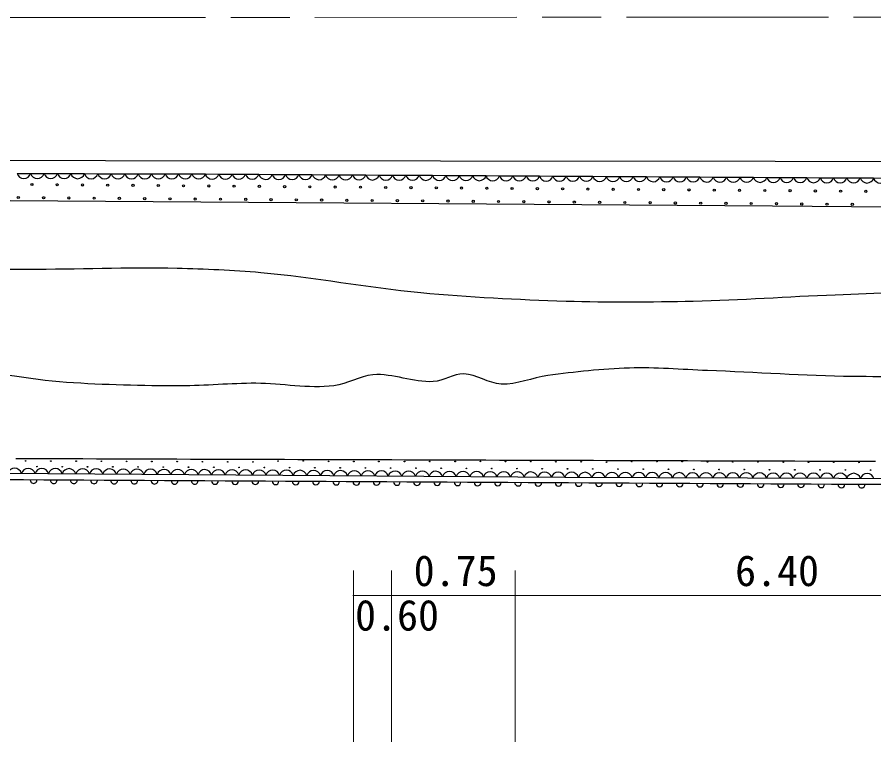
# Model space of a CAD drawing. Units: millimetres, scale not verified. Extents: x 40000 to 680000, y 20000 to 380000.
# Drawn here: x 298701 to 349602, y 242282 to 285328 of the extents above; entities that cross this region are included whole.
import ezdxf
from ezdxf.enums import TextEntityAlignment as Align

# ---------------------------------------------------------------- set-up
doc = ezdxf.new("R2010")
doc.units = ezdxf.units.MM
doc.header["$LTSCALE"] = 1000
doc.linetypes.add('CHAIN', pattern=[18.5, 12, -1.5, 3.5, -1.5])
for name, color, linetype, lineweight in [('M-BGD', 7, 'Continuous', 25), ('M-BMK', 2, 'CHAIN', 13), ('M-STR-HTXT', 7, 'Continuous', 13)]:
    doc.layers.add(name, color=color, linetype=linetype, lineweight=lineweight)
doc.styles.add('ＭＳ ゴシック', font='')
doc.styles.get('ＭＳ ゴシック').set_extended_font_data('MS Gothic')

msp = doc.modelspace()

# ---------------------------------------------------------------- linework, layer by layer
at = {"layer": 'M-BGD'}
for p, q in [((298701, 276041), (299500, 276039)), ((299500, 276039), (300299, 276037)), ((300299, 276037), (301098, 276036)), ((301098, 276036), (301897, 276034)), ((301897, 276034), (302696, 276032)), ((302696, 276032), (303496, 276030)), ((303496, 276030), (304295, 276029)), ((304295, 276029), (305094, 276027)), ((305094, 276027), (305893, 276025)), ((305893, 276025), (306692, 276024)), ((306692, 276024), (307491, 276022)), ((307491, 276022), (308290, 276020)), ((308290, 276020), (309090, 276018)), ((309090, 276018), (309884, 276014)), ((309884, 276014), (310678, 276009)), ((310678, 276009), (311472, 276004)), ((311472, 276004), (312266, 275999)), ((312266, 275999), (313060, 275994)), ((313060, 275994), (313854, 275990)), ((313854, 275990), (314649, 275985)), ((314649, 275985), (315443, 275980)), ((315443, 275980), (316237, 275975)), ((316237, 275975), (317031, 275971)), ((317031, 275971), (317825, 275966)), ((317825, 275966), (318619, 275961)), ((318619, 275961), (319413, 275956)), ((319413, 275956), (320207, 275951)), ((320207, 275951), (321002, 275947)), ((321002, 275947), (321796, 275942)), ((321796, 275942), (322590, 275937)), ((322590, 275937), (323384, 275932)), ((323384, 275932), (324178, 275927)), ((324178, 275927), (324972, 275923)), ((324972, 275923), (325766, 275918)), ((325766, 275918), (326560, 275913)), ((326560, 275913), (327355, 275908)), ((327355, 275908), (328149, 275904)), ((328149, 275904), (328943, 275899)), ((328943, 275899), (329737, 275894)), ((329737, 275894), (330531, 275889)), ((330531, 275889), (331325, 275884)), ((331325, 275884), (332119, 275880)), ((332119, 275880), (332913, 275875)), ((332913, 275875), (333708, 275870)), ((333708, 275870), (334502, 275865)), ((334502, 275865), (335296, 275860)), ((335296, 275860), (336090, 275856)), ((336090, 275856), (336884, 275851)), ((336884, 275851), (337678, 275846)), ((337678, 275846), (338472, 275841)), ((338472, 275841), (339266, 275837)), ((339266, 275837), (340061, 275832)), ((340061, 275832), (340855, 275827)), ((340855, 275827), (341649, 275822)), ((341649, 275822), (342443, 275817)), ((342443, 275817), (343237, 275813)), ((343237, 275813), (344031, 275808)), ((344031, 275808), (344825, 275803)), ((344825, 275803), (345619, 275798)), ((345619, 275798), (346414, 275793)), ((346414, 275793), (347208, 275789)), ((347208, 275789), (348002, 275784)), ((348002, 275784), (348796, 275779)), ((348796, 275779), (349590, 275774)), ((349590, 275774), (350384, 275770)), ((299420, 259094), (298622, 259097)), ((300218, 259092), (299420, 259094)), ((301016, 259089), (300218, 259092)), ((301814, 259086), (301016, 259089)), ((302612, 259084), (301814, 259086)), ((303410, 259081), (302612, 259084)), ((304208, 259079), (303410, 259081)), ((305006, 259076), (304208, 259079)), ((305804, 259073), (305006, 259076)), ((306602, 259071), (305804, 259073)), ((307400, 259068), (306602, 259071)), ((308198, 259066), (307400, 259068)), ((308996, 259063), (308198, 259066)), ((309794, 259060), (308996, 259063)), ((310592, 259058), (309794, 259060)), ((311390, 259055), (310592, 259058)), ((312188, 259052), (311390, 259055)), ((312986, 259050), (312188, 259052)), ((313784, 259047), (312986, 259050)), ((314582, 259045), (313784, 259047)), ((315380, 259042), (314582, 259045)), ((316178, 259039), (315380, 259042)), ((316976, 259037), (316178, 259039)), ((317774, 259034), (316976, 259037)), ((318572, 259032), (317774, 259034)), ((319370, 259029), (318572, 259032)), ((320168, 259026), (319370, 259029)), ((320966, 259024), (320168, 259026)), ((321764, 259021), (320966, 259024)), ((322562, 259018), (321764, 259021)), ((323360, 259016), (322562, 259018)), ((324158, 259013), (323360, 259016)), ((324956, 259011), (324158, 259013)), ((325754, 259008), (324956, 259011)), ((326552, 259005), (325754, 259008)), ((327350, 259003), (326552, 259005)), ((328148, 259000), (327350, 259003)), ((328946, 258998), (328148, 259000)), ((329744, 258995), (328946, 258998)), ((330542, 258992), (329744, 258995)), ((331340, 258990), (330542, 258992)), ((332138, 258987), (331340, 258990)), ((332936, 258985), (332138, 258987)), ((333734, 258982), (332936, 258985)), ((334532, 258979), (333734, 258982)), ((335330, 258977), (334532, 258979)), ((336128, 258974), (335330, 258977)), ((336926, 258971), (336128, 258974)), ((337724, 258969), (336926, 258971)), ((338522, 258966), (337724, 258969)), ((339319, 258964), (338522, 258966)), ((340117, 258961), (339319, 258964)), ((340915, 258958), (340117, 258961)), ((341713, 258956), (340915, 258958)), ((342511, 258953), (341713, 258956)), ((343309, 258951), (342511, 258953)), ((344107, 258948), (343309, 258951)), ((344905, 258945), (344107, 258948)), ((345703, 258943), (344905, 258945)), ((346501, 258940), (345703, 258943)), ((347299, 258937), (346501, 258940)), ((348097, 258935), (347299, 258937)), ((348895, 258932), (348097, 258935)), ((349693, 258930), (348895, 258932)), ((299082, 257836), (297886, 257842)), ((300279, 257830), (299082, 257836)), ((301475, 257824), (300279, 257830)), ((302672, 257818), (301475, 257824)), ((303869, 257812), (302672, 257818)), ((305065, 257806), (303869, 257812)), ((306262, 257800), (305065, 257806)), ((307458, 257794), (306262, 257800)), ((308655, 257788), (307458, 257794)), ((309851, 257782), (308655, 257788)), ((311052, 257775), (309851, 257782)), ((312253, 257769), (311052, 257775)), ((313453, 257762), (312253, 257769)), ((314654, 257756), (313453, 257762)), ((315855, 257749), (314654, 257756)), ((317056, 257742), (315855, 257749)), ((318257, 257736), (317056, 257742)), ((319457, 257729), (318257, 257736)), ((320658, 257723), (319457, 257729)), ((321859, 257716), (320658, 257723)), ((323060, 257709), (321859, 257716)), ((324260, 257703), (323060, 257709)), ((325461, 257696), (324260, 257703)), ((326662, 257690), (325461, 257696)), ((327863, 257683), (326662, 257690)), ((329063, 257677), (327863, 257683)), ((330264, 257670), (329063, 257677)), ((331465, 257663), (330264, 257670)), ((332666, 257657), (331465, 257663)), ((333866, 257650), (332666, 257657)), ((335067, 257644), (333866, 257650)), ((336268, 257637), (335067, 257644)), ((337469, 257631), (336268, 257637)), ((338669, 257624), (337469, 257631)), ((339870, 257617), (338669, 257624)), ((341071, 257611), (339870, 257617)), ((342272, 257604), (341071, 257611)), ((343472, 257598), (342272, 257604)), ((344673, 257591), (343472, 257598)), ((345874, 257585), (344673, 257591)), ((347075, 257578), (345874, 257585)), ((348275, 257571), (347075, 257578)), ((349475, 257567), (348275, 257571)), ((350674, 257562), (349475, 257567))]:
    msp.add_line(p, q, dxfattribs=at)
for points in [[(527551, 278482), (477584, 277842), (424878, 276885), (363651, 276743), (303953, 276801), (246498, 276913), (213949, 276537)], [(460988, 270293), (438894, 269869), (436679, 269869), (436010, 270255), (435375, 270778), (433155, 273255), (402344, 273607), (343575, 274099), (252973, 274725)], [(238291, 261073), (247945, 260978), (250404, 258522), (294919, 258257), (331246, 257997), (385515, 257797), (436503, 257736), (439148, 259421), (461040, 259137), (462457, 257865), (463448, 257393), (500897, 257187), (542596, 256966), (565615, 256898)]]:
    msp.add_lwpolyline(points, dxfattribs=at)
for centre, radius in [((299579, 275385), 63.7), ((301080, 275373), 63.7), ((302582, 275360), 63.7), ((304083, 275348), 63.7), ((305585, 275336), 63.7), ((307086, 275324), 63.7), ((308588, 275311), 63.7), ((310089, 275299), 63.7), ((311591, 275287), 63.7), ((313092, 275275), 63.7), ((314594, 275262), 63.7), ((316095, 275250), 63.7), ((317597, 275238), 63.7), ((319098, 275226), 63.7), ((320600, 275213), 63.7), ((322101, 275201), 63.7), ((323603, 275189), 63.7), ((325104, 275177), 63.7), ((326606, 275164), 63.7), ((328107, 275152), 63.7), ((329609, 275140), 63.7), ((331110, 275128), 63.7), ((332612, 275115), 63.7), ((334113, 275103), 63.7), ((335615, 275091), 63.7), ((337116, 275079), 63.7), ((338618, 275066), 63.7), ((340119, 275054), 63.7), ((341621, 275042), 63.7), ((343122, 275030), 63.7), ((344624, 275017), 63.7), ((346126, 275005), 63.7), ((347627, 274993), 63.7), ((349129, 274981), 63.7), ((298771, 274612), 65), ((300273, 274599), 65), ((301774, 274587), 65), ((303276, 274575), 65), ((304777, 274563), 65), ((306279, 274550), 65), ((307780, 274538), 65), ((309282, 274526), 65), ((310783, 274514), 65), ((312285, 274501), 65), ((313786, 274489), 65), ((315288, 274477), 65), ((316790, 274464), 65), ((318291, 274452), 65), ((319793, 274440), 65), ((321294, 274428), 65), ((322796, 274415), 65), ((324297, 274403), 65), ((325799, 274391), 65), ((327300, 274379), 65), ((328802, 274366), 65), ((330303, 274354), 65), ((331805, 274342), 65), ((333306, 274330), 65), ((334808, 274317), 65), ((336309, 274305), 65), ((337811, 274293), 65), ((339312, 274281), 65), ((340814, 274268), 65), ((342315, 274256), 65), ((343817, 274244), 65), ((345318, 274232), 65), ((346820, 274219), 65), ((348321, 274207), 65), ((299204, 258965), 20), ((299881, 258633), 19.6), ((300705, 258959), 20), ((301382, 258627), 19.6), ((302205, 258953), 20), ((302883, 258621), 19.6), ((303706, 258946), 20), ((304384, 258614), 19.6), ((305207, 258940), 20), ((305885, 258608), 19.6), ((306708, 258934), 20), ((307385, 258602), 19.6), ((308209, 258927), 20), ((308886, 258595), 19.6), ((309709, 258921), 20), ((310387, 258589), 19.6), ((311210, 258914), 20), ((311888, 258583), 19.6), ((312711, 258908), 20), ((313389, 258576), 19.6), ((314203, 258963), 20), ((314889, 258570), 19.6), ((315702, 258966), 20), ((316390, 258564), 19.6), ((317208, 258941), 20), ((317891, 258557), 19.6), ((318706, 258937), 20), ((320193, 258933), 20), ((321713, 258933), 20), ((323212, 258932), 20), ((324724, 258934), 20), ((326222, 258939), 20), ((327720, 258926), 20), ((329216, 258929), 20), ((330710, 258921), 20), ((332212, 258921), 20), ((333719, 258904), 20), ((335213, 258937), 20), ((336714, 258931), 20), ((338214, 258925), 20), ((339715, 258918), 20), ((341216, 258912), 20), ((342717, 258906), 20), ((344218, 258899), 20), ((345718, 258893), 20), ((347219, 258887), 20), ((348720, 258880), 20), ((319392, 258551), 19.6), ((320893, 258545), 19.6), ((322393, 258538), 19.6), ((323894, 258532), 19.6), ((325395, 258526), 19.6), ((326896, 258519), 19.6), ((328397, 258513), 19.6), ((329897, 258507), 19.6), ((331398, 258500), 19.6), ((332899, 258494), 19.6), ((334400, 258488), 19.6), ((335901, 258481), 19.6), ((337401, 258475), 19.6), ((338902, 258468), 19.6), ((340403, 258462), 19.6), ((341904, 258456), 19.6), ((343405, 258449), 19.6), ((344905, 258443), 19.6), ((346406, 258437), 19.6), ((347907, 258430), 19.6), ((349408, 258424), 19.6)]:
    msp.add_circle(centre, radius, dxfattribs=at)
for centre, radius, start, end in [((299101, 276156), 416, 196.0779, 343.674), ((299900, 276154), 416, 196.0786, 343.6733), ((300699, 276153), 416, 196.0777, 343.6757), ((301498, 276151), 416, 196.0768, 343.6752), ((302297, 276149), 416, 196.0786, 343.6733), ((303096, 276147), 416, 196.0779, 343.674), ((303895, 276146), 416, 196.0784, 343.675), ((304695, 276144), 416, 196.0761, 343.6759), ((305494, 276142), 416, 196.0786, 343.6733), ((306293, 276141), 416, 196.0779, 343.674), ((307092, 276139), 416, 196.0784, 343.675), ((307891, 276137), 416, 196.0768, 343.6752), ((308690, 276135), 416, 196.0779, 343.674), ((309487, 276129), 413, 195.51, 343.7988), ((310282, 276124), 413, 195.511, 343.7993), ((311076, 276119), 413, 195.51, 343.7988), ((311870, 276114), 413, 195.511, 343.7993), ((312664, 276110), 413, 195.51, 343.7988), ((313458, 276105), 413, 195.5091, 343.8011), ((314252, 276100), 413, 195.51, 343.7988), ((315046, 276095), 413, 195.5093, 343.7995), ((315840, 276090), 413, 195.5117, 343.7986), ((316635, 276086), 413, 195.5093, 343.7995), ((317429, 276081), 413, 195.5117, 343.7986), ((318223, 276076), 413, 195.5093, 343.7995), ((319017, 276071), 413, 195.5098, 343.8004), ((319811, 276067), 413, 195.5093, 343.7995), ((320605, 276062), 413, 195.5093, 343.7995), ((321399, 276057), 413, 195.5117, 343.7986), ((322193, 276052), 413, 195.5093, 343.7995), ((322988, 276047), 413, 195.5098, 343.8004), ((323782, 276043), 413, 195.5093, 343.7995), ((324576, 276038), 413, 195.51, 343.7988), ((325370, 276033), 413, 195.511, 343.7993), ((326164, 276028), 413, 195.51, 343.7988), ((326958, 276023), 413, 195.511, 343.7993), ((327752, 276019), 413, 195.51, 343.7988), ((328546, 276014), 413, 195.5091, 343.8011), ((329341, 276009), 413, 195.51, 343.7988), ((330135, 276004), 413, 195.5093, 343.7995), ((330929, 276000), 413, 195.5117, 343.7986), ((331723, 275995), 413, 195.5093, 343.7995), ((332517, 275990), 413, 195.5098, 343.8004), ((333311, 275985), 413, 195.5093, 343.7995), ((334105, 275980), 413, 195.51, 343.7988), ((334899, 275976), 413, 195.511, 343.7993), ((335694, 275971), 413, 195.51, 343.7988), ((336488, 275966), 413, 195.511, 343.7993), ((337282, 275961), 413, 195.51, 343.7988), ((338076, 275956), 413, 195.5091, 343.8011), ((338870, 275952), 413, 195.51, 343.7988), ((339664, 275947), 413, 195.5093, 343.7995), ((340458, 275942), 413, 195.5117, 343.7986), ((341252, 275937), 413, 195.5093, 343.7995), ((342047, 275933), 413, 195.5098, 343.8004), ((342841, 275928), 413, 195.5093, 343.7995), ((343635, 275923), 413, 195.5093, 343.7995), ((344429, 275918), 413, 195.5117, 343.7986), ((345223, 275913), 413, 195.5093, 343.7995), ((346017, 275909), 413, 195.5117, 343.7986), ((346811, 275904), 413, 195.5093, 343.7995), ((347605, 275899), 413, 195.5098, 343.8004), ((348399, 275894), 413, 195.5093, 343.7995), ((349194, 275889), 413, 195.51, 343.7988), ((349988, 275885), 413, 195.511, 343.7993), ((298551, 258110), 422, 16.3477, 162.8311), ((299358, 258104), 422, 16.3477, 162.8311), ((300166, 258098), 422, 16.3477, 162.8311), ((300973, 258092), 422, 16.3477, 162.8311), ((301780, 258087), 422, 16.3477, 162.8311), ((302588, 258081), 422, 16.3477, 162.8311), ((303395, 258075), 422, 16.3477, 162.8311), ((304202, 258069), 422, 16.3477, 162.8311), ((305009, 258063), 422, 16.3477, 162.8311), ((305817, 258058), 422, 16.3477, 162.8311), ((306624, 258052), 422, 16.3477, 162.8311), ((307431, 258046), 422, 16.3477, 162.8311), ((308238, 258040), 422, 16.3477, 162.8311), ((309046, 258034), 422, 16.3477, 162.8311), ((309853, 258029), 422, 16.3477, 162.8311), ((310660, 258023), 422, 16.3477, 162.8311), ((311467, 258017), 422, 16.3477, 162.8311), ((312275, 258011), 422, 16.3477, 162.8311), ((313082, 258006), 422, 16.3477, 162.8311), ((313889, 258000), 422, 16.3477, 162.8311), ((314697, 257994), 422, 16.3477, 162.8311), ((315504, 257988), 422, 16.3477, 162.8311), ((316311, 257982), 422, 16.3477, 162.8311), ((317118, 257977), 422, 16.3477, 162.8311), ((317926, 257971), 422, 16.3477, 162.8311), ((318733, 257965), 422, 16.3477, 162.8311), ((319540, 257959), 422, 16.3477, 162.8311), ((320347, 257953), 422, 16.3477, 162.8311), ((321155, 257948), 422, 16.3477, 162.8311), ((321962, 257942), 422, 16.3477, 162.8311), ((322769, 257936), 422, 16.3477, 162.8311), ((323576, 257930), 422, 16.3477, 162.8311), ((324384, 257925), 422, 16.3477, 162.8311), ((325191, 257919), 422, 16.3477, 162.8311), ((325998, 257913), 422, 16.3477, 162.8311), ((326806, 257907), 422, 16.3477, 162.8311), ((327613, 257901), 422, 16.3477, 162.8311), ((328420, 257896), 422, 16.3477, 162.8311), ((329227, 257890), 422, 16.3477, 162.8311), ((330035, 257884), 422, 16.3477, 162.8311), ((330842, 257878), 422, 16.3477, 162.8311), ((331645, 257880), 415, 15.9167, 163.6617), ((332443, 257877), 415, 15.9167, 163.6617), ((333241, 257874), 415, 15.9167, 163.6617), ((334039, 257871), 415, 15.9167, 163.6617), ((334837, 257868), 415, 15.9167, 163.6617), ((335635, 257865), 415, 15.9167, 163.6617), ((336433, 257862), 415, 15.9167, 163.6617), ((337231, 257860), 415, 15.9167, 163.6617), ((338030, 257857), 415, 15.9167, 163.6617), ((338828, 257854), 415, 15.9167, 163.6617), ((339626, 257851), 415, 15.9167, 163.6617), ((340424, 257848), 415, 15.9167, 163.6617), ((341222, 257845), 415, 15.9167, 163.6617), ((342020, 257842), 415, 15.9167, 163.6617), ((342818, 257839), 415, 15.9167, 163.6617), ((343616, 257836), 415, 15.9167, 163.6617), ((344414, 257833), 415, 15.9167, 163.6617), ((345212, 257830), 415, 15.9167, 163.6617), ((346010, 257827), 415, 15.9167, 163.6617), ((346808, 257824), 415, 15.9167, 163.6617), ((347606, 257821), 415, 15.9167, 163.6617), ((348404, 257818), 415, 15.9167, 163.6617), ((349202, 257815), 415, 15.9167, 163.6617), ((299681, 257832), 199, 179.5477, 359.8777), ((300877, 257826), 199, 179.5477, 359.8777), ((302074, 257820), 199, 179.5477, 359.8777), ((303270, 257814), 199, 179.5506, 359.8748), ((304467, 257808), 199, 179.5506, 359.8748), ((305663, 257802), 199, 179.5477, 359.8777), ((306860, 257796), 199, 179.5478, 359.8777), ((308056, 257790), 199, 179.5477, 359.8777), ((309253, 257784), 199, 179.5477, 359.8777), ((310452, 257779), 200, 179.7209, 359.6493), ((311652, 257772), 200, 179.7237, 359.6493), ((312853, 257765), 200, 179.7209, 359.6493), ((314054, 257759), 200, 179.7237, 359.6493), ((315255, 257752), 200, 179.7209, 359.6493), ((316455, 257746), 200, 179.7252, 359.6479), ((317656, 257739), 200, 179.7237, 359.6493), ((318857, 257733), 200, 179.7237, 359.6493), ((320058, 257726), 200, 179.7237, 359.6493), ((321258, 257719), 200, 179.7209, 359.6521), ((322459, 257713), 200, 179.7237, 359.6493), ((323660, 257706), 200, 179.7209, 359.6521), ((324861, 257700), 200, 179.7252, 359.6479), ((326061, 257693), 200, 179.7209, 359.6493), ((327262, 257687), 200, 179.7237, 359.6493), ((328463, 257680), 200, 179.7209, 359.6493), ((329664, 257673), 200, 179.7237, 359.6493), ((330864, 257667), 200, 179.7237, 359.6493), ((332065, 257660), 200, 179.7237, 359.6493), ((333266, 257654), 200, 179.7252, 359.6478), ((334467, 257647), 200, 179.7237, 359.6493), ((335667, 257641), 200, 179.7237, 359.6493), ((336868, 257634), 200, 179.7209, 359.6521), ((338069, 257627), 200, 179.7237, 359.6493), ((339270, 257621), 200, 179.7209, 359.6493), ((340470, 257614), 200, 179.7237, 359.6493), ((341671, 257608), 200, 179.7209, 359.6493), ((342872, 257601), 200, 179.7237, 359.6493), ((344073, 257595), 200, 179.7237, 359.6493), ((345273, 257588), 200, 179.7237, 359.6493), ((346474, 257581), 200, 179.7237, 359.6493), ((347675, 257575), 200, 179.7237, 359.6493), ((348875, 257569), 200, 179.7421, 359.7908)]:
    msp.add_arc(centre, radius, start, end, dxfattribs=at)
for points, knots in [([(115830, 271744), (116333, 271719), (116843, 271757), (117339, 271669), (118134, 271527), (118899, 271240), (119652, 270947), (120434, 270644), (121117, 270088), (121929, 269878), (122907, 269624), (123942, 269633), (124952, 269669), (128031, 269778), (131031, 270738), (134104, 270957), (137653, 271210), (141219, 270912), (144776, 270985), (147506, 271041), (150232, 271327), (152963, 271300), (155465, 271274), (157955, 270883), (160457, 270859), (164721, 270817), (168981, 271549), (173241, 271363), (176561, 271218), (179821, 270420), (183129, 270103), (185076, 269916), (187036, 269885), (188986, 269725), (191088, 269552), (193175, 269165), (195283, 269095), (197802, 269012), (200323, 269231), (202841, 269347), (204962, 269446), (207080, 269832), (209201, 269725), (212365, 269566), (215450, 268672), (218585, 268214), (219863, 268027), (221135, 267711), (222426, 267710), (224713, 267708), (226986, 268143), (229228, 268592), (229932, 268733), (230588, 269138), (231306, 269158), (232615, 269195), (233853, 268531), (235148, 268340), (235898, 268229), (236657, 268134), (237415, 268151), (238896, 268184), (240355, 268521), (241823, 268718), (243483, 268940), (245146, 269140), (246799, 269410), (248928, 269759), (251100, 269964), (253159, 270607), (255178, 271237), (256946, 272522), (258953, 273189), (260219, 273609), (261530, 273934), (262858, 274071), (264132, 274202), (265424, 274128), (266699, 274008), (269012, 273788), (271294, 273302), (273564, 272811), (276510, 272174), (279332, 270958), (282318, 270544), (285125, 270154), (287985, 270386), (290820, 270355), (293653, 270323), (296487, 270345), (299321, 270355), (302281, 270365), (305242, 270482), (308201, 270418), (309861, 270382), (311522, 270312), (313176, 270166), (316359, 269886), (319505, 269262), (322686, 268969), (325555, 268705), (328434, 268550), (331314, 268466), (333832, 268392), (336353, 268409), (338871, 268466), (341686, 268529), (344496, 268732), (347310, 268843), (352200, 269037), (357090, 269263), (361984, 269347), (368910, 269466), (375846, 269664), (382766, 269347), (385293, 269232), (387795, 268585), (390323, 268655), (393208, 268733), (396024, 269563), (398888, 269914), (401024, 270176), (403161, 270485), (405312, 270544), (408736, 270638), (412165, 270396), (415577, 270103), (418024, 269893), (420428, 269214), (422883, 269158), (427272, 269059), (431634, 269889), (436010, 270255)], [0, 0, 0, 0, 1, 1, 1, 2, 2, 2, 3, 3, 3, 4, 4, 4, 5, 5, 5, 6, 6, 6, 7, 7, 7, 8, 8, 8, 9, 9, 9, 10, 10, 10, 11, 11, 11, 12, 12, 12, 13, 13, 13, 14, 14, 14, 15, 15, 15, 16, 16, 16, 17, 17, 17, 18, 18, 18, 19, 19, 19, 20, 20, 20, 21, 21, 21, 22, 22, 22, 23, 23, 23, 24, 24, 24, 25, 25, 25, 26, 26, 26, 27, 27, 27, 28, 28, 28, 29, 29, 29, 30, 30, 30, 31, 31, 31, 32, 32, 32, 33, 33, 33, 34, 34, 34, 35, 35, 35, 36, 36, 36, 37, 37, 37, 38, 38, 38, 39, 39, 39, 40, 40, 40, 41, 41, 41, 42, 42, 42, 43, 43, 43, 44, 44, 44, 44]), ([(565579, 261918), (563595, 262052), (561616, 262307), (559627, 262319), (557792, 262331), (555962, 262127), (554130, 262017), (552078, 261893), (550030, 261703), (547976, 261613), (544112, 261445), (540239, 261539), (536375, 261361), (533260, 261218), (530161, 260795), (527044, 260705), (524355, 260628), (521661, 260678), (518974, 260806), (516328, 260932), (513683, 261133), (511055, 261462), (508230, 261815), (505445, 262436), (502632, 262874), (499946, 263292), (497266, 263760), (494562, 264034), (491160, 264379), (487738, 264477), (484323, 264639), (481987, 264750), (479649, 264959), (477312, 264892), (475337, 264835), (473376, 264540), (471410, 264337), (469021, 264090), (466640, 263757), (464248, 263530), (462519, 263365), (460788, 263057), (459053, 263126), (456586, 263225), (454186, 263962), (451739, 264286), (449225, 264620), (446699, 264864), (444173, 265093), (441940, 265296), (439706, 265507), (437465, 265598), (434744, 265708), (432018, 265646), (429294, 265648), (425511, 265651), (421728, 265583), (417945, 265598), (416600, 265603), (415252, 265743), (413910, 265648), (411823, 265501), (409783, 264944), (407706, 264690), (406031, 264485), (404349, 264312), (402663, 264236), (400798, 264152), (398929, 264299), (397064, 264236), (395582, 264185), (394099, 264100), (392625, 263933), (391018, 263752), (389451, 263177), (387834, 263177), (385995, 263176), (384208, 263790), (382386, 264034), (381330, 264176), (380273, 264337), (379209, 264387), (378218, 264434), (377225, 264319), (376233, 264337), (375290, 264354), (374345, 264591), (373408, 264488), (372350, 264372), (371389, 263752), (370331, 263631), (369178, 263498), (368008, 263677), (366851, 263782), (364654, 263981), (362500, 264658), (360294, 264690), (358434, 264717), (356603, 264200), (354746, 264085), (352615, 263952), (350476, 263957), (348340, 263984), (345463, 264020), (342591, 264231), (339715, 264337), (338169, 264394), (336622, 264535), (335075, 264488), (333454, 264439), (331839, 264255), (330233, 264034), (329302, 263906), (328398, 263489), (327459, 263530), (326693, 263563), (326006, 264127), (325239, 264135), (324615, 264142), (324046, 263723), (323424, 263681), (322225, 263601), (321040, 264183), (319842, 264085), (319041, 264019), (318320, 263526), (317522, 263429), (315986, 263241), (314429, 263581), (312882, 263580), (311385, 263579), (309890, 263432), (308393, 263429), (306139, 263425), (303883, 263480), (301634, 263631), (299374, 263782), (297140, 264340), (294875, 264337), (293303, 264334), (291753, 263722), (290185, 263832), (288541, 263948), (287029, 264852), (285393, 265043), (284291, 265172), (283168, 265101), (282064, 264993), (281316, 264919), (280594, 264529), (279845, 264589), (279293, 264634), (278691, 264772), (278281, 265144), (277607, 265755), (277798, 267007), (277121, 267615), (276737, 267960), (276170, 268056), (275658, 268120), (274654, 268245), (273641, 267950), (272632, 267868), (270951, 267730), (269272, 267551), (267588, 267464), (266160, 267390), (264728, 267442), (263301, 267363), (262138, 267299), (260974, 267219), (259820, 267061), (259193, 266974), (258587, 266738), (257954, 266707), (257010, 266661), (256071, 266876), (255130, 266960)], [0, 0, 0, 0, 1, 1, 1, 2, 2, 2, 3, 3, 3, 4, 4, 4, 5, 5, 5, 6, 6, 6, 7, 7, 7, 8, 8, 8, 9, 9, 9, 10, 10, 10, 11, 11, 11, 12, 12, 12, 13, 13, 13, 14, 14, 14, 15, 15, 15, 16, 16, 16, 17, 17, 17, 18, 18, 18, 19, 19, 19, 20, 20, 20, 21, 21, 21, 22, 22, 22, 23, 23, 23, 24, 24, 24, 25, 25, 25, 26, 26, 26, 27, 27, 27, 28, 28, 28, 29, 29, 29, 30, 30, 30, 31, 31, 31, 32, 32, 32, 33, 33, 33, 34, 34, 34, 35, 35, 35, 36, 36, 36, 37, 37, 37, 38, 38, 38, 39, 39, 39, 40, 40, 40, 41, 41, 41, 42, 42, 42, 43, 43, 43, 44, 44, 44, 45, 45, 45, 46, 46, 46, 47, 47, 47, 48, 48, 48, 49, 49, 49, 50, 50, 50, 51, 51, 51, 52, 52, 52, 53, 53, 53, 54, 54, 54, 55, 55, 55, 56, 56, 56, 57, 57, 57, 58, 58, 58, 59, 59, 59, 59])]:
    msp.add_open_spline(points, degree=3, knots=knots, dxfattribs=at)
at = {"layer": 'M-BMK'}
msp.add_line((365397, 285328), (266796, 285300), dxfattribs=at)
at = {"layer": 'M-STR-HTXT'}
for p, q in [((318676, 252457), (318676, 242282)), ((320950, 252457), (320950, 242282)), ((328285, 252457), (328285, 242282)), ((398902, 250985), (318646, 250985))]:
    msp.add_line(p, q, dxfattribs=at)

# ---------------------------------------------------------------- texts
at = {"layer": 'M-STR-HTXT', "style": 'ＭＳ ゴシック'}
for s, p in [('0.75', (324756, 250985)), ('6.40', (343850, 250985)), ('0.60', (321272, 248341))]:
    msp.add_text(s, height=1833, dxfattribs=at).set_placement(p, align=Align.BOTTOM_CENTER)

doc.saveas('drawing.dxf')
